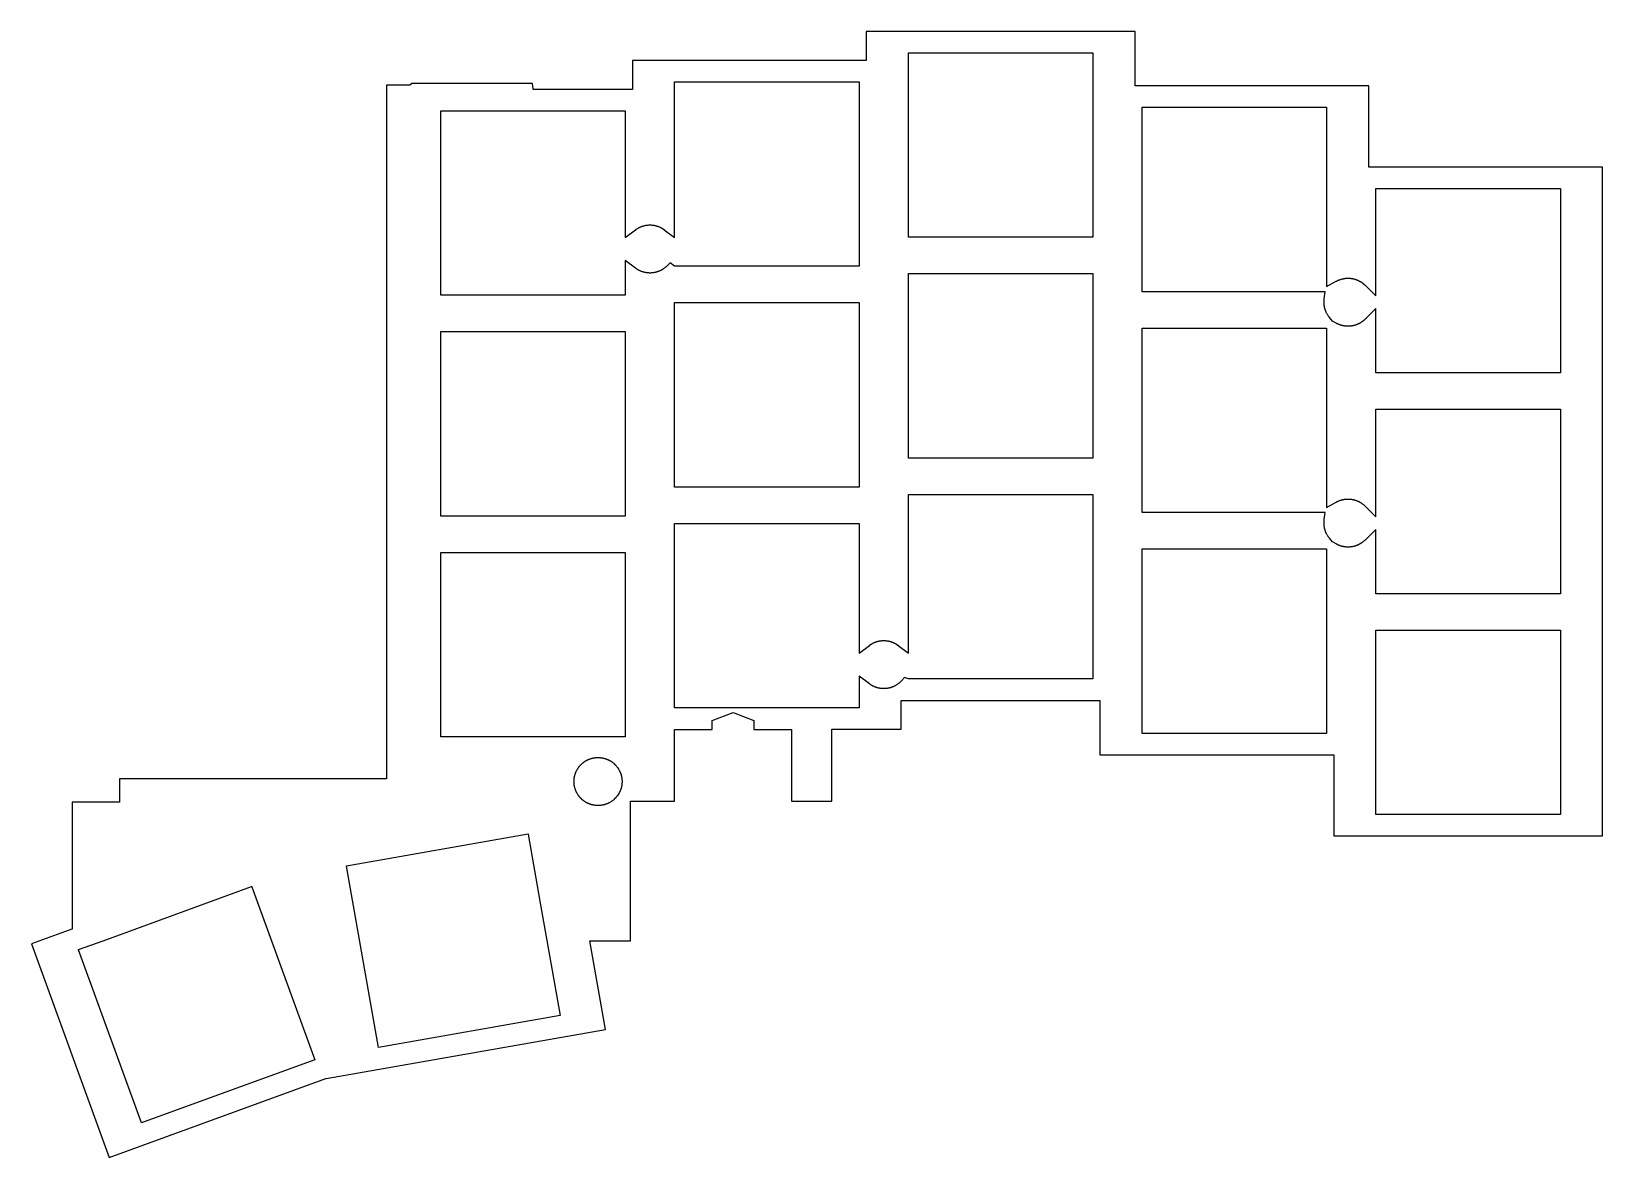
# Model space of a CAD drawing. Extents: x -75 to 46, y -78 to 9.
import ezdxf

# ---------------------------------------------------------------- set-up
doc = ezdxf.new("R2010")
doc.units = 0
doc.layers.get('0').update_dxf_attribs({"linetype": 'CONTINUOUS'})

msp = doc.modelspace()

# ---------------------------------------------------------------- linework, layer by layer
for points in [[(-51.946, -71.875), (-51.941, -71.873), (-51.936, -71.872), (-30.428, -68.08), (-31.629, -61.266), (-31.63, -61.26), (-28.5, -61.26), (-28.5, -50.5), (-25.1, -50.5), (-25.1, -45), (-22.2, -45), (-22.2, -44.3), (-20.6, -43.683), (-19, -44.3), (-19, -45), (-16.1, -45), (-16.1, -50.5), (-13, -50.5), (-13, -44.98), (-7.65, -44.98), (-7.65, -42.75), (7.65, -42.75), (7.65, -46.94), (25.65, -46.94), (25.65, -53.19), (46.35, -53.19), (46.35, -1.69), (28.35, -1.69), (28.35, 4.56), (10.35, 4.56), (10.35, 8.75), (-10.35, 8.75), (-10.35, 6.52), (-28.35, 6.52), (-28.35, 4.29), (-36, 4.29), (-36, 4.292), (-36.034, 4.75), (-45.345, 4.75), (-45.5, 4.6), (-47.3, 4.6), (-47.3, -48.8), (-67.85, -48.8), (-67.85, -50.6), (-71.5, -50.6), (-71.5, -60.369), (-71.506, -60.371), (-74.628, -61.508), (-68.643, -77.952)], [(-7.1, -7.1), (-7.1, 7.1), (7.1, 7.1), (7.1, -7.1)], [(-43.1, -11.56), (-43.1, 2.64), (-28.9, 2.64), (-28.9, -7.106), (-28.104, -6.516), (-28.1, -6.512), (-28.089, -6.504), (-28.068, -6.489), (-28.065, -6.487), (-28.063, -6.486), (-28.047, -6.475), (-28.03, -6.464), (-28.028, -6.462), (-28.025, -6.46), (-27.992, -6.439), (-27.99, -6.437), (-27.987, -6.435), (-27.97, -6.425), (-27.954, -6.415), (-27.951, -6.413), (-27.948, -6.412), (-27.915, -6.392), (-27.912, -6.39), (-27.909, -6.389), (-27.875, -6.37), (-27.872, -6.368), (-27.869, -6.367), (-27.835, -6.349), (-27.832, -6.348), (-27.829, -6.346), (-27.815, -6.339), (-27.794, -6.329), (-27.791, -6.328), (-27.788, -6.326), (-27.783, -6.324), (-27.752, -6.31), (-27.75, -6.309), (-27.747, -6.308), (-27.711, -6.292), (-27.705, -6.29), (-27.669, -6.275), (-27.663, -6.273), (-27.626, -6.259), (-27.62, -6.257), (-27.607, -6.253), (-27.583, -6.244), (-27.577, -6.242), (-27.54, -6.231), (-27.534, -6.229), (-27.532, -6.228), (-27.496, -6.218), (-27.49, -6.216), (-27.452, -6.206), (-27.45, -6.205), (-27.447, -6.205), (-27.408, -6.196), (-27.402, -6.194), (-27.397, -6.193), (-27.364, -6.186), (-27.361, -6.186), (-27.358, -6.185), (-27.319, -6.178), (-27.316, -6.177), (-27.313, -6.177), (-27.289, -6.173), (-27.274, -6.171), (-27.271, -6.17), (-27.268, -6.17), (-27.229, -6.164), (-27.223, -6.164), (-27.184, -6.159), (-27.178, -6.159), (-27.144, -6.156), (-27.139, -6.155), (-27.133, -6.155), (-27.094, -6.152), (-27.088, -6.152), (-27.067, -6.151), (-27.042, -6.151), (-27.004, -6.15), (-26.996, -6.15), (-26.958, -6.151), (-26.933, -6.151), (-26.912, -6.152), (-26.906, -6.152), (-26.867, -6.155), (-26.861, -6.155), (-26.856, -6.156), (-26.822, -6.159), (-26.816, -6.159), (-26.777, -6.164), (-26.771, -6.164), (-26.732, -6.17), (-26.729, -6.17), (-26.726, -6.171), (-26.711, -6.173), (-26.687, -6.177), (-26.684, -6.177), (-26.681, -6.178), (-26.642, -6.185), (-26.639, -6.186), (-26.636, -6.186), (-26.603, -6.193), (-26.598, -6.194), (-26.592, -6.196), (-26.553, -6.205), (-26.55, -6.205), (-26.548, -6.206), (-26.51, -6.216), (-26.504, -6.218), (-26.468, -6.228), (-26.466, -6.229), (-26.46, -6.231), (-26.423, -6.242), (-26.417, -6.244), (-26.393, -6.253), (-26.38, -6.257), (-26.374, -6.259), (-26.36, -6.264), (-26.337, -6.273), (-26.331, -6.275), (-26.3, -6.288), (-26.295, -6.29), (-26.289, -6.292), (-26.253, -6.308), (-26.25, -6.309), (-26.248, -6.31), (-26.22, -6.323), (-26.212, -6.326), (-26.209, -6.328), (-26.206, -6.329), (-26.185, -6.339), (-26.171, -6.346), (-26.168, -6.348), (-26.165, -6.349), (-26.131, -6.367), (-26.128, -6.368), (-26.125, -6.37), (-26.091, -6.389), (-26.088, -6.39), (-26.085, -6.392), (-26.065, -6.404), (-26.052, -6.412), (-26.049, -6.413), (-26.046, -6.415), (-26.019, -6.432), (-26.013, -6.435), (-26.01, -6.437), (-26.008, -6.439), (-25.992, -6.449), (-25.975, -6.46), (-25.972, -6.462), (-25.97, -6.464), (-25.962, -6.469), (-25.937, -6.486), (-25.935, -6.487), (-25.932, -6.489), (-25.912, -6.504), (-25.9, -6.512), (-25.896, -6.516), (-25.1, -7.106), (-25.1, 4.87), (-10.9, 4.87), (-10.9, -9.33), (-25.1, -9.33), (-25.433, -9.07), (-25.724, -9.34), (-25.755, -9.369), (-25.758, -9.371), (-25.76, -9.373), (-25.773, -9.385), (-25.789, -9.399), (-25.792, -9.401), (-25.794, -9.403), (-25.824, -9.428), (-25.826, -9.43), (-25.829, -9.432), (-25.846, -9.446), (-25.859, -9.457), (-25.862, -9.458), (-25.864, -9.46), (-25.896, -9.484), (-25.9, -9.488), (-25.932, -9.511), (-25.935, -9.513), (-25.937, -9.514), (-25.97, -9.536), (-25.972, -9.538), (-25.975, -9.54), (-26.008, -9.561), (-26.01, -9.563), (-26.013, -9.565), (-26.046, -9.585), (-26.049, -9.587), (-26.052, -9.588), (-26.085, -9.608), (-26.088, -9.61), (-26.091, -9.611), (-26.125, -9.63), (-26.128, -9.632), (-26.131, -9.633), (-26.165, -9.651), (-26.168, -9.652), (-26.171, -9.654), (-26.206, -9.671), (-26.209, -9.672), (-26.212, -9.674), (-26.248, -9.69), (-26.25, -9.691), (-26.253, -9.692), (-26.289, -9.708), (-26.295, -9.71), (-26.313, -9.718), (-26.331, -9.725), (-26.337, -9.727), (-26.36, -9.736), (-26.374, -9.741), (-26.41, -9.753), (-26.417, -9.756), (-26.423, -9.758), (-26.46, -9.769), (-26.466, -9.771), (-26.486, -9.777), (-26.504, -9.782), (-26.51, -9.784), (-26.548, -9.794), (-26.55, -9.795), (-26.553, -9.795), (-26.592, -9.804), (-26.598, -9.806), (-26.622, -9.811), (-26.636, -9.814), (-26.639, -9.814), (-26.642, -9.815), (-26.681, -9.822), (-26.684, -9.823), (-26.687, -9.823), (-26.726, -9.829), (-26.729, -9.83), (-26.732, -9.83), (-26.749, -9.833), (-26.771, -9.836), (-26.777, -9.836), (-26.777, -9.837), (-26.816, -9.841), (-26.822, -9.841), (-26.861, -9.845), (-26.867, -9.845), (-26.9, -9.847), (-26.906, -9.848), (-26.912, -9.848), (-26.952, -9.849), (-26.958, -9.849), (-26.994, -9.85), (-27.003, -9.85), (-27.042, -9.849), (-27.048, -9.849), (-27.088, -9.848), (-27.094, -9.848), (-27.101, -9.847), (-27.133, -9.845), (-27.139, -9.845), (-27.178, -9.841), (-27.184, -9.841), (-27.223, -9.837), (-27.223, -9.836), (-27.229, -9.836), (-27.251, -9.833), (-27.268, -9.83), (-27.271, -9.83), (-27.274, -9.829), (-27.313, -9.823), (-27.316, -9.823), (-27.319, -9.822), (-27.339, -9.818), (-27.358, -9.815), (-27.361, -9.814), (-27.364, -9.814), (-27.402, -9.806), (-27.408, -9.804), (-27.447, -9.795), (-27.45, -9.795), (-27.452, -9.794), (-27.458, -9.792), (-27.49, -9.784), (-27.496, -9.782), (-27.516, -9.776), (-27.534, -9.771), (-27.54, -9.769), (-27.55, -9.766), (-27.577, -9.758), (-27.583, -9.756), (-27.62, -9.743), (-27.626, -9.741), (-27.663, -9.727), (-27.669, -9.725), (-27.705, -9.71), (-27.711, -9.708), (-27.747, -9.692), (-27.75, -9.691), (-27.752, -9.69), (-27.753, -9.69), (-27.788, -9.674), (-27.791, -9.672), (-27.794, -9.671), (-27.801, -9.667), (-27.829, -9.654), (-27.832, -9.652), (-27.835, -9.651), (-27.846, -9.645), (-27.869, -9.633), (-27.872, -9.632), (-27.875, -9.63), (-27.901, -9.616), (-27.909, -9.611), (-27.912, -9.61), (-27.915, -9.608), (-27.926, -9.601), (-27.948, -9.588), (-27.951, -9.587), (-27.954, -9.585), (-27.987, -9.565), (-27.99, -9.563), (-27.992, -9.561), (-28.011, -9.549), (-28.025, -9.54), (-28.028, -9.538), (-28.03, -9.536), (-28.063, -9.514), (-28.065, -9.513), (-28.068, -9.511), (-28.1, -9.488), (-28.104, -9.484), (-28.9, -8.894), (-28.9, -11.56)], [(28.9, -17.54), (28.9, -12.587), (28.058, -13.408), (28.026, -13.44), (28.023, -13.442), (28.006, -13.458), (27.995, -13.469), (27.992, -13.471), (27.99, -13.473), (27.961, -13.499), (27.958, -13.501), (27.956, -13.503), (27.954, -13.504), (27.926, -13.528), (27.924, -13.53), (27.921, -13.532), (27.904, -13.546), (27.891, -13.557), (27.888, -13.558), (27.886, -13.56), (27.854, -13.584), (27.85, -13.588), (27.818, -13.611), (27.815, -13.613), (27.813, -13.614), (27.78, -13.636), (27.778, -13.638), (27.775, -13.64), (27.77, -13.643), (27.742, -13.661), (27.74, -13.663), (27.737, -13.665), (27.719, -13.676), (27.704, -13.685), (27.701, -13.687), (27.698, -13.688), (27.679, -13.7), (27.665, -13.708), (27.662, -13.71), (27.659, -13.711), (27.649, -13.717), (27.625, -13.73), (27.622, -13.732), (27.619, -13.733), (27.585, -13.751), (27.582, -13.752), (27.579, -13.754), (27.559, -13.763), (27.544, -13.771), (27.541, -13.772), (27.538, -13.774), (27.518, -13.783), (27.502, -13.79), (27.5, -13.791), (27.497, -13.792), (27.491, -13.795), (27.461, -13.808), (27.455, -13.81), (27.437, -13.818), (27.419, -13.825), (27.413, -13.827), (27.376, -13.841), (27.37, -13.843), (27.333, -13.856), (27.327, -13.858), (27.29, -13.869), (27.284, -13.871), (27.264, -13.877), (27.246, -13.882), (27.24, -13.884), (27.202, -13.894), (27.2, -13.895), (27.197, -13.895), (27.185, -13.898), (27.158, -13.904), (27.152, -13.906), (27.134, -13.91), (27.114, -13.914), (27.111, -13.914), (27.108, -13.915), (27.089, -13.918), (27.069, -13.922), (27.066, -13.923), (27.063, -13.923), (27.024, -13.929), (27.021, -13.93), (27.018, -13.93), (27.001, -13.933), (26.979, -13.936), (26.973, -13.936), (26.973, -13.937), (26.934, -13.941), (26.928, -13.941), (26.889, -13.945), (26.883, -13.945), (26.85, -13.947), (26.844, -13.948), (26.838, -13.948), (26.798, -13.949), (26.792, -13.949), (26.756, -13.95), (26.747, -13.95), (26.708, -13.949), (26.702, -13.949), (26.662, -13.948), (26.656, -13.948), (26.649, -13.947), (26.617, -13.945), (26.611, -13.945), (26.572, -13.941), (26.566, -13.941), (26.527, -13.937), (26.527, -13.936), (26.521, -13.936), (26.499, -13.933), (26.482, -13.93), (26.479, -13.93), (26.476, -13.929), (26.437, -13.923), (26.434, -13.923), (26.431, -13.922), (26.411, -13.918), (26.392, -13.915), (26.389, -13.914), (26.386, -13.914), (26.366, -13.91), (26.348, -13.906), (26.342, -13.904), (26.315, -13.898), (26.303, -13.895), (26.3, -13.895), (26.298, -13.894), (26.292, -13.892), (26.26, -13.884), (26.254, -13.882), (26.234, -13.876), (26.216, -13.871), (26.21, -13.869), (26.209, -13.869), (26.173, -13.858), (26.167, -13.856), (26.151, -13.85), (26.124, -13.841), (26.087, -13.827), (26.081, -13.825), (26.063, -13.818), (26.045, -13.81), (26.039, -13.808), (26.003, -13.792), (26, -13.791), (25.998, -13.79), (25.962, -13.774), (25.959, -13.772), (25.956, -13.771), (25.921, -13.754), (25.918, -13.752), (25.915, -13.751), (25.889, -13.737), (25.881, -13.733), (25.878, -13.732), (25.875, -13.73), (25.842, -13.712), (25.838, -13.71), (25.546, -13.549), (25.322, -13.276), (25.32, -13.274), (25.318, -13.271), (25.306, -13.256), (25.293, -13.241), (25.292, -13.238), (25.29, -13.236), (25.266, -13.204), (25.262, -13.2), (25.239, -13.168), (25.237, -13.165), (25.236, -13.163), (25.221, -13.142), (25.214, -13.13), (25.212, -13.128), (25.21, -13.125), (25.193, -13.099), (25.189, -13.092), (25.187, -13.09), (25.185, -13.087), (25.165, -13.054), (25.163, -13.051), (25.162, -13.048), (25.142, -13.015), (25.14, -13.012), (25.139, -13.009), (25.12, -12.975), (25.118, -12.972), (25.117, -12.969), (25.099, -12.935), (25.098, -12.932), (25.096, -12.929), (25.079, -12.894), (25.078, -12.891), (25.076, -12.888), (25.065, -12.864), (25.06, -12.852), (25.059, -12.85), (25.058, -12.847), (25.042, -12.811), (25.04, -12.805), (25.032, -12.787), (25.025, -12.769), (25.023, -12.763), (25.009, -12.726), (25.007, -12.72), (24.997, -12.691), (24.994, -12.683), (24.992, -12.677), (24.981, -12.64), (24.979, -12.634), (24.968, -12.597), (24.968, -12.596), (24.966, -12.59), (24.963, -12.576), (24.956, -12.552), (24.955, -12.55), (24.955, -12.547), (24.95, -12.528), (24.946, -12.508), (24.944, -12.502), (24.936, -12.464), (24.936, -12.461), (24.935, -12.458), (24.928, -12.419), (24.927, -12.416), (24.927, -12.413), (24.926, -12.412), (24.921, -12.374), (24.92, -12.371), (24.92, -12.368), (24.917, -12.349), (24.914, -12.329), (24.914, -12.323), (24.909, -12.284), (24.909, -12.278), (24.907, -12.258), (24.905, -12.239), (24.905, -12.233), (24.902, -12.194), (24.902, -12.188), (24.901, -12.148), (24.901, -12.142), (24.9, -12.103), (24.9, -12.097), (24.901, -12.058), (24.901, -12.052), (24.902, -12.012), (24.902, -12.006), (24.905, -11.967), (24.905, -11.961), (24.907, -11.942), (24.909, -11.922), (24.909, -11.916), (24.914, -11.877), (24.914, -11.871), (24.92, -11.829), (24.993, -11.29), (10.9, -11.29), (10.9, 2.91), (25.1, 2.91), (25.1, -10.897), (25.838, -10.49), (25.875, -10.47), (25.878, -10.468), (25.881, -10.467), (25.915, -10.449), (25.918, -10.448), (25.921, -10.446), (25.941, -10.437), (25.956, -10.429), (25.959, -10.428), (25.962, -10.426), (25.998, -10.41), (26, -10.409), (26.003, -10.408), (26.039, -10.392), (26.045, -10.39), (26.063, -10.382), (26.081, -10.375), (26.087, -10.373), (26.113, -10.363), (26.124, -10.359), (26.151, -10.35), (26.167, -10.344), (26.173, -10.342), (26.21, -10.331), (26.216, -10.329), (26.254, -10.318), (26.26, -10.316), (26.298, -10.306), (26.3, -10.305), (26.303, -10.305), (26.315, -10.302), (26.342, -10.296), (26.348, -10.294), (26.366, -10.29), (26.386, -10.286), (26.389, -10.286), (26.392, -10.285), (26.411, -10.282), (26.431, -10.278), (26.434, -10.277), (26.437, -10.277), (26.476, -10.271), (26.479, -10.27), (26.482, -10.27), (26.499, -10.267), (26.521, -10.264), (26.527, -10.264), (26.527, -10.263), (26.566, -10.259), (26.572, -10.259), (26.611, -10.255), (26.617, -10.255), (26.649, -10.253), (26.656, -10.252), (26.662, -10.252), (26.702, -10.251), (26.708, -10.251), (26.747, -10.25), (26.753, -10.25), (26.792, -10.251), (26.798, -10.251), (26.838, -10.252), (26.844, -10.252), (26.883, -10.255), (26.889, -10.255), (26.928, -10.259), (26.934, -10.259), (26.969, -10.263), (26.973, -10.264), (26.979, -10.264), (26.998, -10.267), (27.018, -10.27), (27.021, -10.27), (27.024, -10.271), (27.063, -10.277), (27.066, -10.277), (27.069, -10.278), (27.089, -10.282), (27.108, -10.285), (27.111, -10.286), (27.114, -10.286), (27.134, -10.29), (27.152, -10.294), (27.158, -10.296), (27.185, -10.302), (27.197, -10.305), (27.2, -10.305), (27.202, -10.306), (27.24, -10.316), (27.246, -10.318), (27.284, -10.329), (27.29, -10.331), (27.327, -10.342), (27.333, -10.344), (27.349, -10.35), (27.376, -10.359), (27.413, -10.373), (27.419, -10.375), (27.437, -10.382), (27.455, -10.39), (27.461, -10.392), (27.491, -10.405), (27.497, -10.408), (27.5, -10.409), (27.502, -10.41), (27.518, -10.417), (27.538, -10.426), (27.541, -10.428), (27.544, -10.429), (27.559, -10.437), (27.579, -10.446), (27.582, -10.448), (27.585, -10.449), (27.619, -10.467), (27.622, -10.468), (27.625, -10.47), (27.659, -10.489), (27.662, -10.49), (27.665, -10.492), (27.676, -10.499), (27.698, -10.512), (27.701, -10.513), (27.704, -10.515), (27.737, -10.535), (27.74, -10.537), (27.742, -10.539), (27.761, -10.551), (27.775, -10.56), (27.778, -10.562), (27.78, -10.564), (27.813, -10.586), (27.815, -10.587), (27.818, -10.589), (27.85, -10.612), (27.854, -10.616), (27.886, -10.64), (27.888, -10.642), (27.891, -10.643), (27.904, -10.654), (27.921, -10.668), (27.924, -10.67), (27.926, -10.672), (27.954, -10.696), (27.956, -10.697), (27.958, -10.699), (27.961, -10.701), (27.99, -10.727), (27.992, -10.729), (27.995, -10.731), (28.023, -10.758), (28.026, -10.76), (28.058, -10.792), (28.9, -11.613), (28.9, -3.34), (43.1, -3.34), (43.1, -17.54)], [(-7.1, -24.1), (-7.1, -9.9), (7.1, -9.9), (7.1, -24.1)], [(-25.1, -26.33), (-25.1, -12.13), (-10.9, -12.13), (-10.9, -26.33)], [(-43.1, -28.56), (-43.1, -14.36), (-28.9, -14.36), (-28.9, -28.56)], [(28.9, -34.54), (28.9, -29.587), (28.058, -30.408), (28.026, -30.44), (28.023, -30.442), (27.995, -30.469), (27.992, -30.471), (27.99, -30.473), (27.961, -30.499), (27.958, -30.501), (27.956, -30.503), (27.926, -30.528), (27.924, -30.53), (27.921, -30.532), (27.891, -30.557), (27.888, -30.558), (27.886, -30.56), (27.854, -30.584), (27.85, -30.588), (27.818, -30.611), (27.815, -30.613), (27.813, -30.614), (27.79, -30.63), (27.78, -30.636), (27.778, -30.638), (27.775, -30.64), (27.767, -30.645), (27.742, -30.661), (27.74, -30.663), (27.737, -30.665), (27.713, -30.679), (27.701, -30.687), (27.698, -30.688), (27.665, -30.708), (27.662, -30.71), (27.659, -30.711), (27.625, -30.73), (27.622, -30.732), (27.619, -30.733), (27.585, -30.751), (27.582, -30.752), (27.579, -30.754), (27.544, -30.771), (27.541, -30.772), (27.538, -30.774), (27.502, -30.79), (27.5, -30.791), (27.497, -30.792), (27.461, -30.808), (27.455, -30.81), (27.427, -30.822), (27.419, -30.825), (27.413, -30.827), (27.376, -30.841), (27.37, -30.843), (27.333, -30.856), (27.327, -30.858), (27.29, -30.869), (27.284, -30.871), (27.271, -30.875), (27.246, -30.882), (27.24, -30.884), (27.202, -30.894), (27.2, -30.895), (27.197, -30.895), (27.183, -30.898), (27.158, -30.904), (27.152, -30.906), (27.114, -30.914), (27.111, -30.914), (27.108, -30.915), (27.069, -30.922), (27.066, -30.923), (27.063, -30.923), (27.059, -30.924), (27.024, -30.929), (27.021, -30.93), (27.018, -30.93), (26.979, -30.936), (26.973, -30.936), (26.959, -30.938), (26.934, -30.941), (26.928, -30.941), (26.892, -30.945), (26.883, -30.945), (26.863, -30.946), (26.844, -30.948), (26.824, -30.948), (26.798, -30.949), (26.792, -30.949), (26.754, -30.95), (26.747, -30.95), (26.708, -30.949), (26.702, -30.949), (26.662, -30.948), (26.656, -30.948), (26.617, -30.945), (26.611, -30.945), (26.572, -30.941), (26.566, -30.941), (26.541, -30.938), (26.527, -30.936), (26.521, -30.936), (26.482, -30.93), (26.479, -30.93), (26.476, -30.929), (26.441, -30.924), (26.437, -30.923), (26.434, -30.923), (26.431, -30.922), (26.392, -30.915), (26.389, -30.914), (26.386, -30.914), (26.348, -30.906), (26.342, -30.904), (26.319, -30.899), (26.303, -30.895), (26.3, -30.895), (26.298, -30.894), (26.28, -30.889), (26.26, -30.884), (26.254, -30.882), (26.216, -30.871), (26.21, -30.869), (26.173, -30.858), (26.167, -30.856), (26.13, -30.843), (26.124, -30.841), (26.101, -30.832), (26.087, -30.827), (26.081, -30.825), (26.073, -30.822), (26.045, -30.81), (26.039, -30.808), (26.015, -30.798), (26.003, -30.792), (26, -30.791), (25.998, -30.79), (25.962, -30.774), (25.959, -30.772), (25.956, -30.771), (25.928, -30.757), (25.921, -30.754), (25.918, -30.752), (25.915, -30.751), (25.897, -30.741), (25.881, -30.733), (25.878, -30.732), (25.875, -30.73), (25.838, -30.71), (25.546, -30.549), (25.322, -30.276), (25.32, -30.274), (25.318, -30.271), (25.3, -30.248), (25.293, -30.241), (25.292, -30.238), (25.29, -30.236), (25.273, -30.213), (25.266, -30.204), (25.262, -30.2), (25.239, -30.168), (25.237, -30.165), (25.236, -30.163), (25.214, -30.13), (25.212, -30.128), (25.21, -30.125), (25.205, -30.117), (25.189, -30.092), (25.187, -30.09), (25.185, -30.087), (25.171, -30.063), (25.163, -30.051), (25.162, -30.048), (25.142, -30.015), (25.14, -30.012), (25.139, -30.009), (25.12, -29.975), (25.118, -29.972), (25.117, -29.969), (25.099, -29.935), (25.098, -29.932), (25.096, -29.929), (25.079, -29.894), (25.078, -29.891), (25.076, -29.888), (25.069, -29.872), (25.06, -29.852), (25.059, -29.85), (25.058, -29.847), (25.044, -29.817), (25.039, -29.802), (25.025, -29.769), (25.023, -29.763), (25.02, -29.755), (25.009, -29.726), (25.007, -29.72), (24.994, -29.683), (24.992, -29.677), (24.981, -29.641), (24.981, -29.64), (24.979, -29.634), (24.968, -29.596), (24.966, -29.59), (24.956, -29.552), (24.955, -29.55), (24.955, -29.547), (24.952, -29.533), (24.946, -29.508), (24.944, -29.502), (24.936, -29.464), (24.936, -29.461), (24.935, -29.458), (24.928, -29.419), (24.927, -29.416), (24.927, -29.413), (24.926, -29.409), (24.921, -29.374), (24.92, -29.371), (24.92, -29.368), (24.914, -29.329), (24.914, -29.323), (24.912, -29.309), (24.909, -29.284), (24.909, -29.278), (24.905, -29.239), (24.905, -29.233), (24.904, -29.214), (24.902, -29.194), (24.902, -29.188), (24.901, -29.148), (24.901, -29.142), (24.9, -29.104), (24.9, -29.097), (24.901, -29.058), (24.901, -29.052), (24.902, -29.012), (24.902, -29.006), (24.905, -28.967), (24.905, -28.961), (24.909, -28.922), (24.909, -28.916), (24.912, -28.891), (24.914, -28.877), (24.914, -28.871), (24.92, -28.829), (24.993, -28.29), (10.9, -28.29), (10.9, -14.09), (25.1, -14.09), (25.1, -27.897), (25.838, -27.49), (25.875, -27.47), (25.878, -27.468), (25.881, -27.467), (25.915, -27.449), (25.918, -27.448), (25.921, -27.446), (25.956, -27.429), (25.959, -27.428), (25.962, -27.426), (25.978, -27.419), (25.998, -27.41), (26, -27.409), (26.003, -27.408), (26.033, -27.394), (26.048, -27.389), (26.081, -27.375), (26.087, -27.373), (26.095, -27.37), (26.124, -27.359), (26.13, -27.357), (26.167, -27.344), (26.173, -27.342), (26.209, -27.331), (26.21, -27.331), (26.216, -27.329), (26.254, -27.318), (26.26, -27.316), (26.298, -27.306), (26.3, -27.305), (26.303, -27.305), (26.317, -27.302), (26.342, -27.296), (26.348, -27.294), (26.386, -27.286), (26.389, -27.286), (26.392, -27.285), (26.431, -27.278), (26.434, -27.277), (26.437, -27.277), (26.441, -27.276), (26.476, -27.271), (26.479, -27.27), (26.482, -27.27), (26.521, -27.264), (26.527, -27.264), (26.541, -27.262), (26.566, -27.259), (26.572, -27.259), (26.611, -27.255), (26.617, -27.255), (26.656, -27.252), (26.662, -27.252), (26.702, -27.251), (26.708, -27.251), (26.747, -27.25), (26.753, -27.25), (26.792, -27.251), (26.798, -27.251), (26.838, -27.252), (26.844, -27.252), (26.883, -27.255), (26.889, -27.255), (26.928, -27.259), (26.934, -27.259), (26.959, -27.262), (26.973, -27.264), (26.979, -27.264), (27.018, -27.27), (27.021, -27.27), (27.024, -27.271), (27.059, -27.276), (27.063, -27.277), (27.066, -27.277), (27.069, -27.278), (27.108, -27.285), (27.111, -27.286), (27.114, -27.286), (27.152, -27.294), (27.158, -27.296), (27.183, -27.302), (27.197, -27.305), (27.2, -27.305), (27.202, -27.306), (27.24, -27.316), (27.246, -27.318), (27.284, -27.329), (27.29, -27.331), (27.291, -27.331), (27.327, -27.342), (27.333, -27.344), (27.37, -27.357), (27.376, -27.359), (27.399, -27.368), (27.413, -27.373), (27.419, -27.375), (27.427, -27.378), (27.455, -27.39), (27.461, -27.392), (27.497, -27.408), (27.5, -27.409), (27.502, -27.41), (27.538, -27.426), (27.541, -27.428), (27.544, -27.429), (27.579, -27.446), (27.582, -27.448), (27.585, -27.449), (27.619, -27.467), (27.622, -27.468), (27.625, -27.47), (27.659, -27.489), (27.662, -27.49), (27.665, -27.492), (27.698, -27.512), (27.701, -27.513), (27.704, -27.515), (27.737, -27.535), (27.74, -27.537), (27.742, -27.539), (27.758, -27.549), (27.775, -27.56), (27.778, -27.562), (27.78, -27.564), (27.813, -27.586), (27.815, -27.587), (27.818, -27.589), (27.831, -27.599), (27.85, -27.612), (27.854, -27.616), (27.875, -27.632), (27.886, -27.64), (27.888, -27.642), (27.891, -27.643), (27.896, -27.648), (27.921, -27.668), (27.924, -27.67), (27.926, -27.672), (27.955, -27.696), (27.958, -27.699), (27.961, -27.701), (27.99, -27.727), (27.992, -27.729), (27.995, -27.731), (28.023, -27.758), (28.026, -27.76), (28.058, -27.792), (28.9, -28.613), (28.9, -20.34), (43.1, -20.34), (43.1, -34.54)], [(-25.1, -43.33), (-25.1, -29.13), (-10.9, -29.13), (-10.9, -39.106), (-10.104, -38.516), (-10.1, -38.512), (-10.078, -38.497), (-10.068, -38.489), (-10.065, -38.487), (-10.063, -38.486), (-10.03, -38.464), (-10.028, -38.462), (-10.025, -38.46), (-10.005, -38.447), (-9.992, -38.439), (-9.99, -38.437), (-9.987, -38.435), (-9.97, -38.425), (-9.954, -38.415), (-9.951, -38.413), (-9.948, -38.412), (-9.915, -38.392), (-9.912, -38.39), (-9.909, -38.389), (-9.896, -38.382), (-9.875, -38.37), (-9.872, -38.368), (-9.869, -38.367), (-9.835, -38.349), (-9.832, -38.348), (-9.829, -38.346), (-9.794, -38.329), (-9.791, -38.328), (-9.788, -38.326), (-9.752, -38.31), (-9.75, -38.309), (-9.747, -38.308), (-9.727, -38.299), (-9.711, -38.292), (-9.705, -38.29), (-9.683, -38.281), (-9.669, -38.275), (-9.663, -38.273), (-9.639, -38.264), (-9.626, -38.259), (-9.62, -38.257), (-9.607, -38.252), (-9.577, -38.242), (-9.552, -38.234), (-9.54, -38.231), (-9.534, -38.229), (-9.511, -38.222), (-9.496, -38.218), (-9.49, -38.216), (-9.473, -38.212), (-9.452, -38.206), (-9.45, -38.205), (-9.447, -38.205), (-9.408, -38.196), (-9.402, -38.194), (-9.379, -38.189), (-9.364, -38.186), (-9.361, -38.186), (-9.358, -38.185), (-9.328, -38.179), (-9.319, -38.178), (-9.316, -38.177), (-9.313, -38.177), (-9.274, -38.171), (-9.271, -38.17), (-9.268, -38.17), (-9.229, -38.164), (-9.223, -38.164), (-9.194, -38.16), (-9.184, -38.159), (-9.178, -38.159), (-9.162, -38.157), (-9.139, -38.155), (-9.133, -38.155), (-9.094, -38.152), (-9.088, -38.152), (-9.048, -38.151), (-9.042, -38.151), (-9.003, -38.15), (-8.997, -38.15), (-8.958, -38.151), (-8.952, -38.151), (-8.912, -38.152), (-8.906, -38.152), (-8.867, -38.155), (-8.861, -38.155), (-8.838, -38.157), (-8.822, -38.159), (-8.816, -38.159), (-8.806, -38.16), (-8.777, -38.164), (-8.771, -38.164), (-8.732, -38.17), (-8.729, -38.17), (-8.726, -38.171), (-8.687, -38.177), (-8.684, -38.177), (-8.681, -38.178), (-8.672, -38.179), (-8.642, -38.185), (-8.639, -38.186), (-8.636, -38.186), (-8.621, -38.189), (-8.598, -38.194), (-8.592, -38.196), (-8.553, -38.205), (-8.55, -38.205), (-8.548, -38.206), (-8.51, -38.216), (-8.504, -38.218), (-8.482, -38.224), (-8.466, -38.229), (-8.46, -38.231), (-8.423, -38.242), (-8.417, -38.244), (-8.394, -38.252), (-8.38, -38.257), (-8.374, -38.259), (-8.361, -38.264), (-8.337, -38.273), (-8.331, -38.275), (-8.317, -38.281), (-8.295, -38.29), (-8.289, -38.292), (-8.253, -38.308), (-8.25, -38.309), (-8.248, -38.31), (-8.212, -38.326), (-8.209, -38.328), (-8.206, -38.329), (-8.196, -38.334), (-8.171, -38.346), (-8.168, -38.348), (-8.165, -38.349), (-8.131, -38.367), (-8.128, -38.368), (-8.125, -38.37), (-8.104, -38.382), (-8.091, -38.389), (-8.088, -38.39), (-8.085, -38.392), (-8.052, -38.412), (-8.049, -38.413), (-8.046, -38.415), (-8.013, -38.435), (-8.01, -38.437), (-8.008, -38.439), (-7.981, -38.456), (-7.972, -38.462), (-7.97, -38.464), (-7.969, -38.464), (-7.937, -38.486), (-7.935, -38.487), (-7.932, -38.489), (-7.9, -38.512), (-7.896, -38.516), (-7.1, -39.106), (-7.1, -26.9), (7.1, -26.9), (7.1, -41.1), (-7.1, -41.1), (-7.408, -40.998), (-7.627, -41.24), (-7.629, -41.242), (-7.631, -41.245), (-7.658, -41.273), (-7.66, -41.276), (-7.662, -41.278), (-7.669, -41.284), (-7.69, -41.306), (-7.724, -41.34), (-7.727, -41.342), (-7.744, -41.358), (-7.755, -41.369), (-7.758, -41.371), (-7.76, -41.373), (-7.772, -41.384), (-7.789, -41.399), (-7.792, -41.401), (-7.794, -41.403), (-7.824, -41.428), (-7.826, -41.43), (-7.829, -41.432), (-7.83, -41.433), (-7.859, -41.457), (-7.862, -41.458), (-7.864, -41.46), (-7.896, -41.484), (-7.9, -41.488), (-7.932, -41.511), (-7.935, -41.513), (-7.937, -41.514), (-7.97, -41.536), (-7.972, -41.538), (-7.975, -41.54), (-8.008, -41.561), (-8.01, -41.563), (-8.013, -41.565), (-8.046, -41.585), (-8.049, -41.587), (-8.052, -41.588), (-8.085, -41.608), (-8.088, -41.61), (-8.091, -41.611), (-8.104, -41.618), (-8.125, -41.63), (-8.128, -41.632), (-8.131, -41.633), (-8.165, -41.651), (-8.168, -41.652), (-8.171, -41.654), (-8.196, -41.666), (-8.206, -41.671), (-8.209, -41.672), (-8.212, -41.674), (-8.248, -41.69), (-8.25, -41.691), (-8.253, -41.692), (-8.27, -41.7), (-8.289, -41.708), (-8.295, -41.71), (-8.324, -41.722), (-8.331, -41.725), (-8.337, -41.727), (-8.354, -41.733), (-8.374, -41.741), (-8.38, -41.743), (-8.394, -41.748), (-8.417, -41.756), (-8.423, -41.758), (-8.448, -41.766), (-8.46, -41.769), (-8.466, -41.771), (-8.489, -41.778), (-8.504, -41.782), (-8.51, -41.784), (-8.527, -41.788), (-8.548, -41.794), (-8.55, -41.795), (-8.553, -41.795), (-8.592, -41.804), (-8.598, -41.806), (-8.621, -41.811), (-8.636, -41.814), (-8.639, -41.814), (-8.642, -41.815), (-8.672, -41.821), (-8.681, -41.822), (-8.684, -41.823), (-8.687, -41.823), (-8.726, -41.829), (-8.729, -41.83), (-8.732, -41.83), (-8.767, -41.835), (-8.771, -41.836), (-8.777, -41.836), (-8.816, -41.841), (-8.822, -41.841), (-8.854, -41.844), (-8.861, -41.845), (-8.867, -41.845), (-8.906, -41.848), (-8.912, -41.848), (-8.952, -41.849), (-8.958, -41.849), (-8.997, -41.85), (-9.003, -41.85), (-9.042, -41.849), (-9.048, -41.849), (-9.088, -41.848), (-9.094, -41.848), (-9.133, -41.845), (-9.139, -41.845), (-9.146, -41.844), (-9.178, -41.841), (-9.184, -41.841), (-9.223, -41.836), (-9.229, -41.836), (-9.235, -41.835), (-9.268, -41.83), (-9.271, -41.83), (-9.274, -41.829), (-9.297, -41.826), (-9.313, -41.823), (-9.316, -41.823), (-9.319, -41.822), (-9.358, -41.815), (-9.361, -41.814), (-9.364, -41.814), (-9.402, -41.806), (-9.408, -41.804), (-9.447, -41.795), (-9.45, -41.795), (-9.452, -41.794), (-9.49, -41.784), (-9.496, -41.782), (-9.518, -41.776), (-9.534, -41.771), (-9.54, -41.769), (-9.577, -41.758), (-9.583, -41.756), (-9.606, -41.748), (-9.62, -41.743), (-9.626, -41.741), (-9.663, -41.727), (-9.669, -41.725), (-9.705, -41.71), (-9.711, -41.708), (-9.747, -41.692), (-9.75, -41.691), (-9.752, -41.69), (-9.788, -41.674), (-9.791, -41.672), (-9.794, -41.671), (-9.829, -41.654), (-9.832, -41.652), (-9.835, -41.651), (-9.869, -41.633), (-9.872, -41.632), (-9.875, -41.63), (-9.896, -41.618), (-9.909, -41.611), (-9.912, -41.61), (-9.915, -41.608), (-9.948, -41.588), (-9.951, -41.587), (-9.954, -41.585), (-9.97, -41.575), (-9.987, -41.565), (-9.99, -41.563), (-9.992, -41.561), (-10.005, -41.553), (-10.025, -41.54), (-10.028, -41.538), (-10.03, -41.536), (-10.063, -41.514), (-10.065, -41.513), (-10.068, -41.511), (-10.078, -41.503), (-10.1, -41.488), (-10.104, -41.484), (-10.9, -40.894), (-10.9, -43.33)], [(-43.1, -45.56), (-43.1, -31.36), (-28.9, -31.36), (-28.9, -45.56)], [(10.9, -45.29), (10.9, -31.09), (25.1, -31.09), (25.1, -45.29)], [(28.9, -51.54), (28.9, -37.34), (43.1, -37.34), (43.1, -51.54)], [(-31.003, -50.85), (-31.042, -50.849), (-31.048, -50.849), (-31.088, -50.848), (-31.094, -50.848), (-31.133, -50.845), (-31.139, -50.845), (-31.178, -50.841), (-31.184, -50.841), (-31.218, -50.837), (-31.223, -50.836), (-31.229, -50.836), (-31.268, -50.83), (-31.271, -50.83), (-31.274, -50.829), (-31.294, -50.826), (-31.313, -50.823), (-31.316, -50.823), (-31.319, -50.822), (-31.358, -50.815), (-31.361, -50.814), (-31.364, -50.814), (-31.379, -50.811), (-31.402, -50.806), (-31.408, -50.804), (-31.447, -50.795), (-31.45, -50.795), (-31.452, -50.794), (-31.483, -50.786), (-31.49, -50.784), (-31.496, -50.782), (-31.534, -50.771), (-31.54, -50.769), (-31.564, -50.762), (-31.577, -50.758), (-31.583, -50.756), (-31.62, -50.743), (-31.626, -50.741), (-31.633, -50.738), (-31.663, -50.727), (-31.669, -50.725), (-31.674, -50.723), (-31.705, -50.71), (-31.711, -50.708), (-31.73, -50.7), (-31.747, -50.692), (-31.75, -50.691), (-31.752, -50.69), (-31.788, -50.674), (-31.791, -50.672), (-31.794, -50.671), (-31.829, -50.654), (-31.832, -50.652), (-31.835, -50.651), (-31.869, -50.633), (-31.872, -50.632), (-31.878, -50.628), (-31.909, -50.611), (-31.912, -50.61), (-31.915, -50.608), (-31.948, -50.588), (-31.951, -50.587), (-31.954, -50.585), (-31.987, -50.565), (-31.99, -50.563), (-31.992, -50.561), (-32.025, -50.54), (-32.028, -50.538), (-32.03, -50.536), (-32.063, -50.514), (-32.065, -50.513), (-32.068, -50.511), (-32.085, -50.498), (-32.1, -50.488), (-32.104, -50.484), (-32.136, -50.46), (-32.138, -50.458), (-32.141, -50.457), (-32.156, -50.444), (-32.171, -50.432), (-32.174, -50.43), (-32.176, -50.428), (-32.206, -50.403), (-32.208, -50.401), (-32.211, -50.399), (-32.24, -50.373), (-32.242, -50.371), (-32.245, -50.369), (-32.269, -50.346), (-32.273, -50.342), (-32.276, -50.34), (-32.34, -50.276), (-32.342, -50.273), (-32.346, -50.269), (-32.369, -50.245), (-32.371, -50.242), (-32.373, -50.24), (-32.399, -50.211), (-32.401, -50.208), (-32.403, -50.206), (-32.428, -50.176), (-32.43, -50.174), (-32.432, -50.171), (-32.45, -50.149), (-32.457, -50.141), (-32.458, -50.138), (-32.46, -50.136), (-32.471, -50.122), (-32.484, -50.104), (-32.488, -50.1), (-32.511, -50.068), (-32.513, -50.065), (-32.514, -50.063), (-32.519, -50.056), (-32.536, -50.03), (-32.538, -50.028), (-32.54, -50.025), (-32.561, -49.992), (-32.563, -49.99), (-32.565, -49.987), (-32.585, -49.954), (-32.587, -49.951), (-32.588, -49.948), (-32.608, -49.915), (-32.61, -49.912), (-32.611, -49.909), (-32.63, -49.875), (-32.632, -49.872), (-32.633, -49.869), (-32.651, -49.835), (-32.652, -49.832), (-32.654, -49.829), (-32.671, -49.794), (-32.672, -49.791), (-32.674, -49.788), (-32.69, -49.752), (-32.691, -49.75), (-32.692, -49.747), (-32.702, -49.725), (-32.708, -49.711), (-32.71, -49.705), (-32.725, -49.669), (-32.727, -49.663), (-32.741, -49.626), (-32.743, -49.62), (-32.756, -49.583), (-32.758, -49.577), (-32.764, -49.558), (-32.769, -49.54), (-32.771, -49.534), (-32.782, -49.496), (-32.784, -49.49), (-32.794, -49.452), (-32.795, -49.45), (-32.795, -49.447), (-32.802, -49.418), (-32.804, -49.408), (-32.806, -49.402), (-32.814, -49.364), (-32.814, -49.361), (-32.815, -49.358), (-32.822, -49.319), (-32.823, -49.316), (-32.823, -49.313), (-32.825, -49.302), (-32.829, -49.274), (-32.83, -49.271), (-32.83, -49.268), (-32.832, -49.256), (-32.836, -49.229), (-32.836, -49.223), (-32.841, -49.184), (-32.841, -49.178), (-32.845, -49.139), (-32.845, -49.133), (-32.848, -49.094), (-32.848, -49.088), (-32.849, -49.048), (-32.849, -49.042), (-32.85, -49.004), (-32.85, -48.996), (-32.849, -48.958), (-32.849, -48.952), (-32.848, -48.912), (-32.848, -48.906), (-32.845, -48.867), (-32.845, -48.861), (-32.841, -48.822), (-32.841, -48.816), (-32.836, -48.777), (-32.836, -48.771), (-32.832, -48.744), (-32.83, -48.732), (-32.83, -48.729), (-32.829, -48.726), (-32.825, -48.698), (-32.823, -48.687), (-32.823, -48.684), (-32.822, -48.681), (-32.815, -48.642), (-32.814, -48.639), (-32.814, -48.636), (-32.813, -48.63), (-32.806, -48.598), (-32.804, -48.592), (-32.795, -48.553), (-32.795, -48.55), (-32.794, -48.548), (-32.784, -48.51), (-32.782, -48.504), (-32.771, -48.466), (-32.769, -48.46), (-32.761, -48.433), (-32.758, -48.423), (-32.756, -48.417), (-32.743, -48.38), (-32.741, -48.374), (-32.727, -48.337), (-32.725, -48.331), (-32.71, -48.295), (-32.708, -48.289), (-32.702, -48.275), (-32.692, -48.253), (-32.691, -48.25), (-32.69, -48.248), (-32.674, -48.212), (-32.672, -48.209), (-32.671, -48.206), (-32.654, -48.171), (-32.652, -48.168), (-32.651, -48.165), (-32.633, -48.131), (-32.632, -48.128), (-32.63, -48.125), (-32.611, -48.091), (-32.61, -48.088), (-32.608, -48.085), (-32.588, -48.052), (-32.587, -48.049), (-32.585, -48.046), (-32.565, -48.013), (-32.563, -48.01), (-32.561, -48.008), (-32.54, -47.975), (-32.538, -47.972), (-32.536, -47.97), (-32.519, -47.944), (-32.514, -47.937), (-32.513, -47.935), (-32.511, -47.932), (-32.488, -47.9), (-32.484, -47.896), (-32.471, -47.878), (-32.46, -47.864), (-32.458, -47.862), (-32.457, -47.859), (-32.45, -47.851), (-32.432, -47.829), (-32.43, -47.826), (-32.428, -47.824), (-32.403, -47.794), (-32.401, -47.792), (-32.399, -47.789), (-32.373, -47.76), (-32.371, -47.758), (-32.369, -47.755), (-32.346, -47.731), (-32.342, -47.727), (-32.34, -47.724), (-32.276, -47.66), (-32.273, -47.658), (-32.269, -47.654), (-32.245, -47.631), (-32.242, -47.629), (-32.24, -47.627), (-32.211, -47.601), (-32.208, -47.599), (-32.206, -47.597), (-32.176, -47.572), (-32.174, -47.57), (-32.171, -47.568), (-32.149, -47.55), (-32.141, -47.543), (-32.138, -47.542), (-32.136, -47.54), (-32.122, -47.529), (-32.104, -47.516), (-32.1, -47.512), (-32.068, -47.489), (-32.065, -47.487), (-32.063, -47.486), (-32.056, -47.481), (-32.03, -47.464), (-32.028, -47.462), (-32.025, -47.46), (-31.992, -47.439), (-31.99, -47.437), (-31.987, -47.435), (-31.954, -47.415), (-31.951, -47.413), (-31.948, -47.412), (-31.915, -47.392), (-31.912, -47.39), (-31.909, -47.389), (-31.878, -47.372), (-31.872, -47.368), (-31.869, -47.367), (-31.835, -47.349), (-31.832, -47.348), (-31.829, -47.346), (-31.816, -47.34), (-31.794, -47.329), (-31.791, -47.328), (-31.788, -47.326), (-31.755, -47.311), (-31.752, -47.31), (-31.75, -47.309), (-31.747, -47.308), (-31.711, -47.292), (-31.705, -47.29), (-31.669, -47.275), (-31.663, -47.273), (-31.626, -47.259), (-31.596, -47.249), (-31.583, -47.244), (-31.577, -47.242), (-31.54, -47.231), (-31.534, -47.229), (-31.496, -47.218), (-31.49, -47.216), (-31.474, -47.212), (-31.452, -47.206), (-31.45, -47.205), (-31.447, -47.205), (-31.408, -47.196), (-31.402, -47.194), (-31.373, -47.188), (-31.364, -47.186), (-31.361, -47.186), (-31.358, -47.185), (-31.32, -47.178), (-31.319, -47.178), (-31.316, -47.177), (-31.313, -47.177), (-31.288, -47.173), (-31.274, -47.171), (-31.271, -47.17), (-31.268, -47.17), (-31.26, -47.168), (-31.229, -47.164), (-31.223, -47.164), (-31.218, -47.163), (-31.184, -47.159), (-31.178, -47.159), (-31.139, -47.155), (-31.133, -47.155), (-31.094, -47.152), (-31.088, -47.152), (-31.048, -47.151), (-31.042, -47.151), (-31.003, -47.15), (-30.997, -47.15), (-30.958, -47.151), (-30.952, -47.151), (-30.912, -47.152), (-30.906, -47.152), (-30.867, -47.155), (-30.861, -47.155), (-30.822, -47.159), (-30.816, -47.159), (-30.782, -47.163), (-30.777, -47.164), (-30.771, -47.164), (-30.74, -47.168), (-30.732, -47.17), (-30.729, -47.17), (-30.726, -47.171), (-30.712, -47.173), (-30.687, -47.177), (-30.684, -47.177), (-30.681, -47.178), (-30.68, -47.178), (-30.642, -47.185), (-30.639, -47.186), (-30.636, -47.186), (-30.627, -47.188), (-30.598, -47.194), (-30.592, -47.196), (-30.553, -47.205), (-30.55, -47.205), (-30.548, -47.206), (-30.51, -47.216), (-30.504, -47.218), (-30.493, -47.221), (-30.466, -47.229), (-30.46, -47.231), (-30.429, -47.24), (-30.417, -47.244), (-30.38, -47.257), (-30.374, -47.259), (-30.367, -47.262), (-30.337, -47.273), (-30.331, -47.275), (-30.326, -47.277), (-30.295, -47.29), (-30.289, -47.292), (-30.288, -47.292), (-30.253, -47.308), (-30.25, -47.309), (-30.248, -47.31), (-30.212, -47.326), (-30.209, -47.328), (-30.206, -47.329), (-30.184, -47.34), (-30.171, -47.346), (-30.168, -47.348), (-30.165, -47.349), (-30.131, -47.367), (-30.128, -47.368), (-30.125, -47.37), (-30.091, -47.389), (-30.088, -47.39), (-30.085, -47.392), (-30.052, -47.412), (-30.049, -47.413), (-30.046, -47.415), (-30.022, -47.43), (-30.013, -47.435), (-30.01, -47.437), (-30.008, -47.439), (-29.988, -47.452), (-29.975, -47.46), (-29.972, -47.462), (-29.97, -47.464), (-29.937, -47.486), (-29.935, -47.487), (-29.932, -47.489), (-29.9, -47.512), (-29.896, -47.516), (-29.864, -47.54), (-29.862, -47.542), (-29.859, -47.543), (-29.844, -47.556), (-29.829, -47.568), (-29.826, -47.57), (-29.824, -47.572), (-29.794, -47.597), (-29.792, -47.599), (-29.789, -47.601), (-29.768, -47.62), (-29.76, -47.627), (-29.758, -47.629), (-29.755, -47.631), (-29.754, -47.632), (-29.727, -47.658), (-29.724, -47.66), (-29.66, -47.724), (-29.658, -47.727), (-29.645, -47.741), (-29.631, -47.755), (-29.629, -47.758), (-29.627, -47.76), (-29.614, -47.775), (-29.601, -47.789), (-29.599, -47.792), (-29.597, -47.794), (-29.572, -47.824), (-29.57, -47.826), (-29.568, -47.829), (-29.543, -47.859), (-29.542, -47.862), (-29.54, -47.864), (-29.516, -47.895), (-29.516, -47.896), (-29.512, -47.9), (-29.502, -47.915), (-29.489, -47.932), (-29.487, -47.935), (-29.486, -47.937), (-29.464, -47.97), (-29.462, -47.972), (-29.46, -47.975), (-29.451, -47.988), (-29.439, -48.008), (-29.437, -48.01), (-29.435, -48.013), (-29.415, -48.046), (-29.413, -48.049), (-29.412, -48.052), (-29.392, -48.085), (-29.39, -48.088), (-29.389, -48.091), (-29.376, -48.114), (-29.37, -48.125), (-29.368, -48.128), (-29.367, -48.131), (-29.349, -48.165), (-29.348, -48.168), (-29.346, -48.171), (-29.329, -48.206), (-29.328, -48.209), (-29.326, -48.212), (-29.311, -48.244), (-29.31, -48.248), (-29.309, -48.25), (-29.308, -48.253), (-29.301, -48.269), (-29.292, -48.289), (-29.29, -48.295), (-29.275, -48.331), (-29.273, -48.337), (-29.259, -48.374), (-29.257, -48.38), (-29.255, -48.387), (-29.244, -48.417), (-29.242, -48.423), (-29.231, -48.46), (-29.229, -48.466), (-29.22, -48.496), (-29.218, -48.504), (-29.216, -48.51), (-29.206, -48.548), (-29.205, -48.55), (-29.205, -48.553), (-29.196, -48.592), (-29.194, -48.598), (-29.192, -48.608), (-29.186, -48.636), (-29.186, -48.639), (-29.185, -48.642), (-29.182, -48.656), (-29.178, -48.681), (-29.177, -48.684), (-29.177, -48.687), (-29.171, -48.726), (-29.17, -48.729), (-29.17, -48.732), (-29.166, -48.759), (-29.164, -48.771), (-29.164, -48.777), (-29.159, -48.816), (-29.159, -48.822), (-29.156, -48.856), (-29.155, -48.861), (-29.155, -48.867), (-29.152, -48.906), (-29.152, -48.912), (-29.151, -48.952), (-29.151, -48.958), (-29.15, -48.996), (-29.15, -49.004), (-29.151, -49.042), (-29.151, -49.048), (-29.152, -49.088), (-29.152, -49.094), (-29.155, -49.133), (-29.155, -49.139), (-29.156, -49.144), (-29.159, -49.178), (-29.159, -49.184), (-29.163, -49.219), (-29.164, -49.223), (-29.164, -49.229), (-29.165, -49.234), (-29.17, -49.268), (-29.17, -49.271), (-29.171, -49.274), (-29.172, -49.283), (-29.177, -49.313), (-29.177, -49.316), (-29.178, -49.319), (-29.184, -49.354), (-29.185, -49.358), (-29.186, -49.361), (-29.186, -49.364), (-29.192, -49.39), (-29.194, -49.402), (-29.196, -49.408), (-29.205, -49.447), (-29.205, -49.45), (-29.206, -49.452), (-29.216, -49.49), (-29.218, -49.496), (-29.22, -49.504), (-29.229, -49.534), (-29.231, -49.54), (-29.242, -49.577), (-29.244, -49.583), (-29.255, -49.613), (-29.257, -49.62), (-29.259, -49.626), (-29.273, -49.663), (-29.275, -49.669), (-29.29, -49.705), (-29.292, -49.711), (-29.301, -49.731), (-29.308, -49.747), (-29.309, -49.75), (-29.31, -49.752), (-29.311, -49.756), (-29.326, -49.788), (-29.328, -49.791), (-29.329, -49.794), (-29.346, -49.829), (-29.348, -49.832), (-29.349, -49.835), (-29.367, -49.869), (-29.368, -49.872), (-29.37, -49.875), (-29.376, -49.886), (-29.389, -49.909), (-29.39, -49.912), (-29.392, -49.915), (-29.412, -49.948), (-29.413, -49.951), (-29.415, -49.954), (-29.435, -49.987), (-29.437, -49.99), (-29.439, -49.992), (-29.451, -50.012), (-29.46, -50.025), (-29.462, -50.028), (-29.464, -50.03), (-29.486, -50.063), (-29.487, -50.065), (-29.489, -50.068), (-29.502, -50.085), (-29.512, -50.1), (-29.516, -50.104), (-29.516, -50.105), (-29.54, -50.136), (-29.542, -50.138), (-29.543, -50.141), (-29.568, -50.171), (-29.57, -50.174), (-29.572, -50.176), (-29.576, -50.181), (-29.597, -50.206), (-29.599, -50.208), (-29.601, -50.211), (-29.627, -50.24), (-29.629, -50.242), (-29.631, -50.245), (-29.637, -50.25), (-29.658, -50.273), (-29.66, -50.276), (-29.724, -50.34), (-29.727, -50.342), (-29.754, -50.368), (-29.755, -50.369), (-29.758, -50.371), (-29.76, -50.373), (-29.768, -50.38), (-29.789, -50.399), (-29.792, -50.401), (-29.794, -50.403), (-29.824, -50.428), (-29.826, -50.43), (-29.829, -50.432), (-29.844, -50.444), (-29.859, -50.457), (-29.862, -50.458), (-29.864, -50.46), (-29.896, -50.484), (-29.9, -50.488), (-29.932, -50.511), (-29.935, -50.513), (-29.937, -50.514), (-29.97, -50.536), (-29.972, -50.538), (-29.975, -50.54), (-30.008, -50.561), (-30.01, -50.563), (-30.013, -50.565), (-30.036, -50.579), (-30.046, -50.585), (-30.049, -50.587), (-30.052, -50.588), (-30.085, -50.608), (-30.088, -50.61), (-30.091, -50.611), (-30.125, -50.63), (-30.128, -50.632), (-30.131, -50.633), (-30.165, -50.651), (-30.168, -50.652), (-30.171, -50.654), (-30.184, -50.66), (-30.206, -50.671), (-30.209, -50.672), (-30.212, -50.674), (-30.248, -50.69), (-30.25, -50.691), (-30.253, -50.692), (-30.288, -50.708), (-30.289, -50.708), (-30.295, -50.71), (-30.326, -50.723), (-30.331, -50.725), (-30.337, -50.727), (-30.354, -50.733), (-30.374, -50.741), (-30.38, -50.743), (-30.417, -50.756), (-30.423, -50.758), (-30.46, -50.769), (-30.466, -50.771), (-30.477, -50.774), (-30.504, -50.782), (-30.51, -50.784), (-30.526, -50.788), (-30.548, -50.794), (-30.55, -50.795), (-30.553, -50.795), (-30.592, -50.804), (-30.598, -50.806), (-30.627, -50.812), (-30.636, -50.814), (-30.639, -50.814), (-30.642, -50.815), (-30.68, -50.822), (-30.681, -50.822), (-30.684, -50.823), (-30.687, -50.823), (-30.712, -50.827), (-30.726, -50.829), (-30.729, -50.83), (-30.732, -50.83), (-30.74, -50.832), (-30.771, -50.836), (-30.777, -50.836), (-30.782, -50.837), (-30.816, -50.841), (-30.822, -50.841), (-30.861, -50.845), (-30.867, -50.845), (-30.906, -50.848), (-30.912, -50.848), (-30.952, -50.849), (-30.958, -50.849), (-30.996, -50.85)], [(-47.9, -69.479), (-50.364, -55.507), (-50.365, -55.501), (-50.359, -55.5), (-36.387, -53.036), (-36.381, -53.035), (-36.38, -53.041), (-35.468, -58.214), (-33.916, -67.013), (-33.915, -67.019), (-33.921, -67.02), (-47.893, -69.484), (-47.899, -69.485)], [(-66.156, -75.284), (-71.008, -61.952), (-71.01, -61.947), (-71.004, -61.944), (-69.105, -61.253), (-57.672, -57.092), (-57.667, -57.09), (-57.664, -57.096), (-55.636, -62.669), (-52.812, -70.428), (-52.81, -70.433), (-52.816, -70.436), (-60.865, -73.365), (-66.148, -75.288), (-66.153, -75.29)]]:
    msp.add_lwpolyline(points, close=True)

doc.saveas('drawing.dxf')
